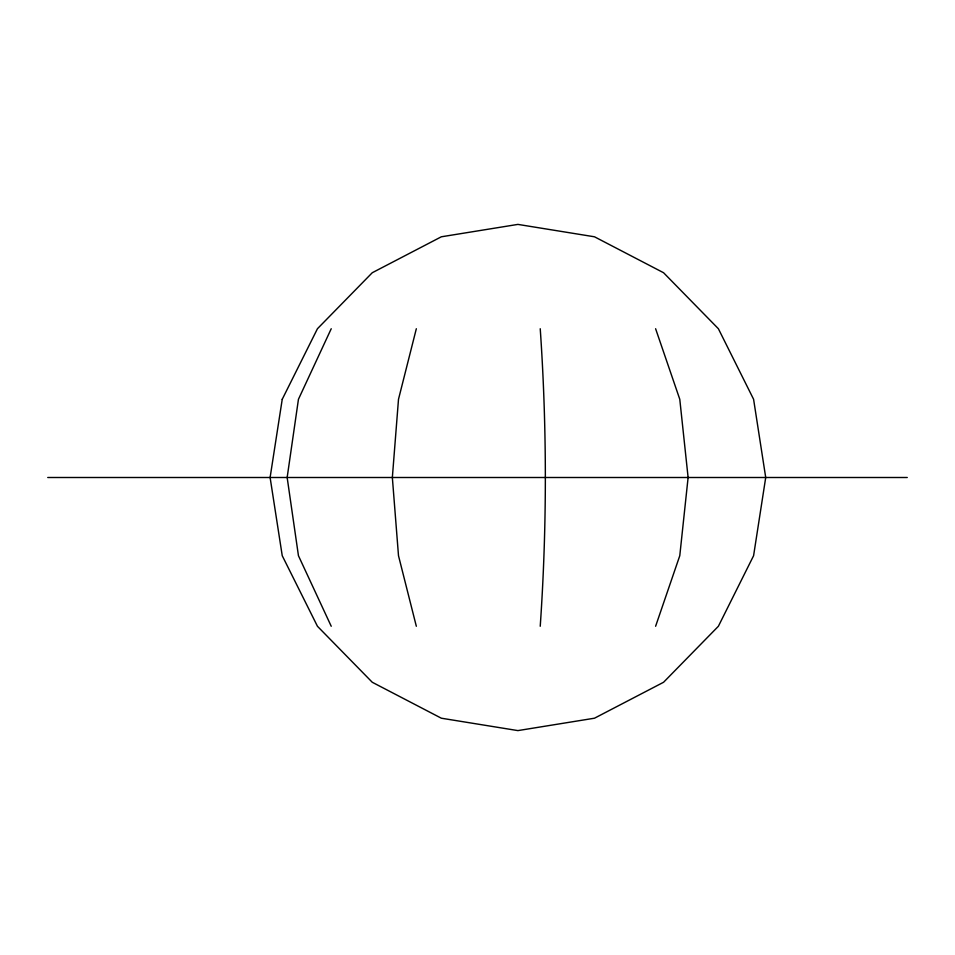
<?xml version="1.0" encoding="UTF-8"?>
<svg xmlns="http://www.w3.org/2000/svg" width="955" height="955" viewBox="0 0 955 955"><rect width="100%" height="100%" fill="white"/><g stroke="black" fill="none" stroke-linecap="round" stroke-linejoin="round"><path stroke-width="1.43" d="M540.232 626.265C547.048 527.244 547.048 427.756 540.232 328.735M416.332 328.735L398.498 399.286L392.35 477.5L398.498 555.715L416.332 626.265M655.608 626.265L679.781 555.715L688.113 477.5L679.781 399.286L655.608 328.735M331.23 328.735L298.449 399.286L287.157 477.5L298.449 555.715L331.23 626.265M47.75 477.5L907.25 477.5M282.238 399.286L270.11 477.5L282.238 555.715L317.442 626.265L372.259 682.264L441.341 718.208L517.908 730.599L594.488 718.208L663.57 682.264L718.387 626.265L753.591 555.715L765.719 477.5L753.591 399.286L718.387 328.735L663.57 272.736L594.488 236.792L517.908 224.401L441.341 236.792L372.259 272.736L317.442 328.735L282.238 399.286"/></g></svg>
